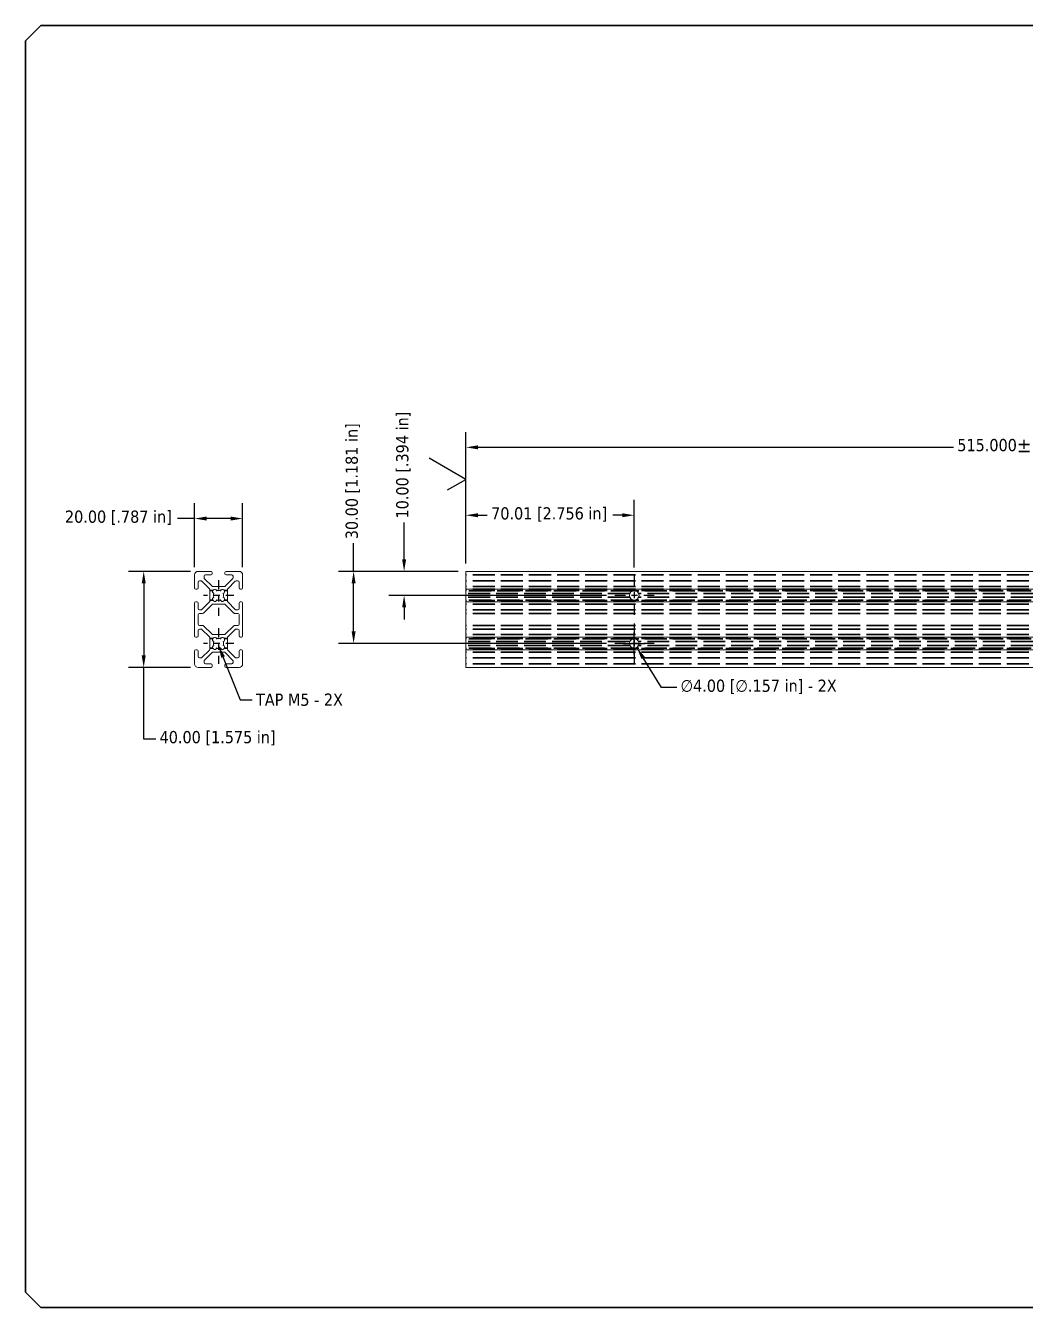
# Model space of a CAD drawing. Header units: inches. Extents: x 1 to 33.8, y 0.5 to 21.5.
# Drawn here: x 1 to 17.38, y 0.5 to 21.5 of the extents above; entities that cross this region are included whole.
import ezdxf

# ---------------------------------------------------------------- set-up
doc = ezdxf.new("R2010")
doc.units = ezdxf.units.IN
doc.header["$LTSCALE"] = 2
doc.header["$MEASUREMENT"] = 0
doc.linetypes.add('CHAIN', pattern=[0.7087, 0.4724, -0.0591, 0.1181, -0.0591])
doc.linetypes.add('DASHED', pattern=[0.2067, 0.1654, -0.0413])
doc.layers.get('0').update_dxf_attribs({"lineweight": 25})
for name, color, linetype, lineweight in [('Border (ANSI)', 7, 'Continuous', 50), ('Center Mark (ANSI)', 7, 'Continuous', 25), ('Dimension (ANSI)', 7, 'Continuous', 25), ('Symbol (ANSI)', 7, 'Continuous', 25), ('TITLE', 7, 'Continuous', 35), ('Visible (ANSI)', 7, 'Continuous', 18)]:
    doc.layers.add(name, color=color, linetype=linetype, lineweight=lineweight)
doc.layers.add('Hidden (ANSI)', color=9, linetype='DASHED', lineweight=35, true_color=0x808080)
doc.styles.add('Note Text (ANSI)', font='tahoma.ttf')
doc.dimstyles.new('Default (ANSI)$7', dxfattribs={"dimscale": 2, "dimtxt": 0.1, "dimasz": 0.098425, "dimexe": 0.125, "dimexo": 0.0625, "dimgap": 0.031496, "dimtad": 0, "dimtih": 1, "dimtoh": 1, "dimdec": 3, "dimrnd": 1e-08, "dimzin": 4, "dimdsep": 46, "dimtxsty": 'Note Text (ANSI)', "dimblk": 'CLOSED', "dimcen": 0.09, "dimdle": 0.393701, "dimclrd": 256, "dimclre": 256, "dimclrt": 256, "dimadec": 0, "dimazin": 1, "dimtfac": 1.2, "dimtofl": 0, "dimtmove": 0, "dimatfit": 3, "dimfxl": 0, "dimtolj": 1, "dimtzin": 4, "dimlwd": -1, "dimlwe": -1, "dimarcsym": 0})
doc.dimstyles.new('Default - mm [in] (ANSI)', dxfattribs={"dimscale": 2, "dimtxt": 0.1, "dimasz": 0.098425, "dimexe": 0.125, "dimexo": 0.063, "dimgap": 0.031496, "dimtad": 0, "dimtoh": 1, "dimlfac": 25.4, "dimrnd": 1e-08, "dimzin": 4, "dimdsep": 46, "dimtxsty": 'Note Text (ANSI)', "dimcen": 0.09, "dimdle": 0.393701, "dimclrd": 256, "dimclre": 256, "dimclrt": 256, "dimadec": 1, "dimazin": 1, "dimtfac": 1.2, "dimtofl": 0, "dimtmove": 0, "dimatfit": 3, "dimfxl": 0, "dimtolj": 1, "dimtzin": 4, "dimlwd": -1, "dimlwe": -1, "dimarcsym": 0})

# ---------------------------------------------------------------- blocks, each defined once
blk = doc.blocks.new('Borders B-Size')
at = {"layer": 'Border (ANSI)', "lineweight": 25}
blk.add_line((16.875, 10.625), (16.75, 10.75), dxfattribs=at)
at = {"layer": 'TITLE'}
for p, q in [((0.5, 10.625), (0.625, 10.75)), ((0.625, 10.75), (16.75, 10.75)), ((0.5, 0.375), (0.5, 10.625)), ((16.875, 10.625), (16.875, 0.375)), ((0.625, 0.25), (0.5, 0.375)), ((16.875, 0.375), (16.75, 0.25)), ((16.75, 0.25), (0.625, 0.25))]:
    blk.add_line(p, q, dxfattribs=at)
blk = doc.blocks.new('*D15')
at = {"layer": 'Defpoints', "color": 0, "transparency": 16777216}
for p in [(10.968, 13.478), (8.212, 12.559), (10.968, 12.494)]:
    blk.add_point(p, dxfattribs=at)
at = {"layer": 'Dimension (ANSI)', "transparency": 16777216}
for p, q in [((8.212, 12.685), (8.212, 13.728)), ((10.968, 12.62), (10.968, 13.728)), ((8.409, 13.478), (8.562, 13.478)), ((10.771, 13.478), (10.619, 13.478))]:
    blk.add_line(p, q, dxfattribs=at)
for points in [[(8.409, 13.511), (8.409, 13.445), (8.212, 13.478)], [(10.771, 13.511), (10.771, 13.445), (10.968, 13.478)]]:
    blk.add_solid(points, dxfattribs=at)
at = {"layer": 'Dimension (ANSI)', "transparency": 16777216, "insert": (8.625, 13.609), "char_height": 0.2, "attachment_point": 1, "style": 'Note Text (ANSI)'}
blk.add_mtext('\\A1;70.01 [2.756 in]', dxfattribs=at)
blk = doc.blocks.new('*D16')
at = {"layer": 'Defpoints', "color": 0, "transparency": 16777216}
for p in [(8.212, 14.591), (8.212, 12.559), (28.488, 12.559)]:
    blk.add_point(p, dxfattribs=at)
at = {"layer": 'Dimension (ANSI)', "transparency": 16777216}
for p, q in [((8.212, 12.685), (8.212, 14.841)), ((28.488, 12.685), (28.488, 14.841)), ((8.409, 14.591), (16.197, 14.591)), ((28.291, 14.591), (20.503, 14.591))]:
    blk.add_line(p, q, dxfattribs=at)
for points in [[(8.409, 14.624), (8.409, 14.558), (8.212, 14.591)], [(28.291, 14.624), (28.291, 14.558), (28.488, 14.591)]]:
    blk.add_solid(points, dxfattribs=at)
at = {"layer": 'Dimension (ANSI)', "transparency": 16777216, "insert": (16.26, 14.748), "char_height": 0.2, "attachment_point": 1, "style": 'Note Text (ANSI)'}
blk.add_mtext('\\A1;515.000{\\H0.24;±.200} {\\o\\l\\H0.24;[}20.276 in{\\H0.24;±.0 in}{\\o\\l\\H0.24;]}', dxfattribs=at)
blk = doc.blocks.new('*D17')
at = {"layer": 'Defpoints', "color": 0, "transparency": 16777216}
for p in [(8.212, 12.559), (7.199, 12.165), (10.64, 12.165)]:
    blk.add_point(p, dxfattribs=at)
at = {"layer": 'Dimension (ANSI)', "transparency": 16777216}
for p, q in [((7.199, 12.756), (7.199, 13.362)), ((8.086, 12.559), (6.949, 12.559)), ((10.514, 12.165), (6.949, 12.165)), ((7.199, 11.968), (7.199, 11.772))]:
    blk.add_line(p, q, dxfattribs=at)
for points in [[(7.167, 12.756), (7.232, 12.756), (7.199, 12.559)], [(7.167, 11.968), (7.232, 11.968), (7.199, 12.165)]]:
    blk.add_solid(points, dxfattribs=at)
at = {"layer": 'Dimension (ANSI)', "transparency": 16777216, "insert": (7.069, 13.425), "char_height": 0.2, "attachment_point": 1, "rotation": 90, "style": 'Note Text (ANSI)'}
blk.add_mtext('\\A1;10.00 [.394 in]', dxfattribs=at)
blk = doc.blocks.new('*D18')
at = {"layer": 'Defpoints', "color": 0, "transparency": 16777216}
for p in [(8.212, 12.559), (6.372, 11.378), (10.64, 11.378)]:
    blk.add_point(p, dxfattribs=at)
at = {"layer": 'Dimension (ANSI)', "transparency": 16777216}
for p, q in [((6.372, 12.559), (6.372, 13.022)), ((8.086, 12.559), (6.122, 12.559)), ((6.372, 11.575), (6.372, 12.362)), ((10.514, 11.378), (6.122, 11.378))]:
    blk.add_line(p, q, dxfattribs=at)
for points in [[(6.339, 12.362), (6.405, 12.362), (6.372, 12.559)], [(6.339, 11.575), (6.405, 11.575), (6.372, 11.378)]]:
    blk.add_solid(points, dxfattribs=at)
at = {"layer": 'Dimension (ANSI)', "transparency": 16777216, "insert": (6.241, 13.085), "char_height": 0.2, "attachment_point": 1, "rotation": 90, "style": 'Note Text (ANSI)'}
blk.add_mtext('\\A1;30.00 [1.181 in]', dxfattribs=at)
blk = doc.blocks.new('*D19')
at = {"layer": 'Defpoints', "color": 0, "transparency": 16777216}
for p in [(3.767, 13.424), (3.767, 12.5), (4.554, 12.5)]:
    blk.add_point(p, dxfattribs=at)
at = {"layer": 'Dimension (ANSI)', "transparency": 16777216}
for p, q in [((3.767, 12.626), (3.767, 13.674)), ((4.554, 12.626), (4.554, 13.674)), ((3.767, 13.424), (3.486, 13.424)), ((4.357, 13.424), (3.964, 13.424))]:
    blk.add_line(p, q, dxfattribs=at)
for points in [[(3.964, 13.457), (3.964, 13.391), (3.767, 13.424)], [(4.357, 13.457), (4.357, 13.391), (4.554, 13.424)]]:
    blk.add_solid(points, dxfattribs=at)
at = {"layer": 'Dimension (ANSI)', "transparency": 16777216, "insert": (1.644, 13.555), "char_height": 0.2, "attachment_point": 1, "style": 'Note Text (ANSI)'}
blk.add_mtext('\\A1;20.00 [.787 in]', dxfattribs=at)
blk = doc.blocks.new('*D20')
at = {"layer": 'Defpoints', "color": 0, "transparency": 16777216}
for p in [(3.826, 12.559), (2.934, 10.984), (3.826, 10.984)]:
    blk.add_point(p, dxfattribs=at)
at = {"layer": 'Dimension (ANSI)', "transparency": 16777216}
for p, q in [((3.7, 12.559), (2.684, 12.559)), ((2.934, 12.362), (2.934, 11.181)), ((3.7, 10.984), (2.684, 10.984)), ((2.934, 9.812), (2.934, 10.984)), ((3.131, 9.812), (2.934, 9.812))]:
    blk.add_line(p, q, dxfattribs=at)
for points in [[(2.901, 12.362), (2.967, 12.362), (2.934, 12.559)], [(2.901, 11.181), (2.967, 11.181), (2.934, 10.984)]]:
    blk.add_solid(points, dxfattribs=at)
at = {"layer": 'Dimension (ANSI)', "transparency": 16777216, "insert": (3.194, 9.943), "char_height": 0.2, "attachment_point": 1, "style": 'Note Text (ANSI)'}
blk.add_mtext('\\A1;40.00 [1.575 in]', dxfattribs=at)
blk = doc.blocks.new('*D21')
at = {"layer": 'Defpoints', "color": 0, "transparency": 16777216}
for p in [(10.927, 11.445), (11.01, 11.311)]:
    blk.add_point(p, dxfattribs=at)
at = {"layer": 'Dimension (ANSI)', "transparency": 16777216}
for p, q in [((10.968, 11.198), (10.968, 11.558)), ((10.788, 11.378), (11.148, 11.378)), ((11.416, 10.654), (11.113, 11.144)), ((11.664, 10.654), (11.416, 10.654))]:
    blk.add_line(p, q, dxfattribs=at)
blk.add_solid([(11.141, 11.161), (11.085, 11.126), (11.01, 11.311)], dxfattribs=at)
at = {"layer": 'Dimension (ANSI)', "transparency": 16777216, "insert": (11.727, 10.785), "char_height": 0.2, "attachment_point": 1, "style": 'Note Text (ANSI)'}
blk.add_mtext('\\A1;\\fTahoma|b0|i0;\\H0.2000;∅4.00 [∅.157 in] - 2X', dxfattribs=at)
blk = doc.blocks.new('Surface Texture Identifier11')
at = {"layer": 'Symbol (ANSI)'}
for p, q in [((4.106, 7.033), (3.806, 7.206)), ((3.956, 6.947), (4.106, 7.033))]:
    blk.add_line(p, q, dxfattribs=at)
blk = doc.blocks.new('_Closed')
at = {"color": 0, "linetype": 'ByBlock', "lineweight": -2}
for p, q in [((-1, 0.17), (0, 0)), ((-1, 0.17), (-1, -0.17)), ((0, 0), (-1, -0.17)), ((0, 0), (-1, 0))]:
    blk.add_line(p, q, dxfattribs=at)

msp = doc.modelspace()

# ---------------------------------------------------------------- linework, layer by layer
at = {"layer": 'Center Mark (ANSI)', "linetype": 'CHAIN', "ltscale": 0.161697}
for p, q in [((4.1606, 12.415321), (4.1606, 11.832821)), ((4.1606, 11.62792), (4.1606, 11.04542))]:
    msp.add_line(p, q, dxfattribs=at)
at = {"layer": 'Center Mark (ANSI)', "linetype": 'CHAIN', "ltscale": 0.182523}
for p, q in [((10.968279, 12.494062), (10.968279, 11.836581)), ((11.29702, 12.165321), (10.639539, 12.165321)), ((10.968279, 11.70666), (10.968279, 11.04918)), ((11.29702, 11.37792), (10.639539, 11.37792))]:
    msp.add_line(p, q, dxfattribs=at)
at = {"layer": 'Center Mark (ANSI)', "linetype": 'CHAIN', "ltscale": 0.138781}
for p, q in [((4.4106, 12.165321), (3.9106, 12.165321)), ((4.4106, 11.37792), (3.9106, 11.37792))]:
    msp.add_line(p, q, dxfattribs=at)
at = {"layer": 'Hidden (ANSI)', "ltscale": 1.08991}
for p, q in [((28.487571, 12.499967), (8.21198, 12.499967)), ((28.487571, 12.401345), (8.21198, 12.401345)), ((28.487571, 12.309219), (8.21198, 12.309219)), ((28.487571, 12.265125), (8.21198, 12.265125)), ((28.487571, 12.247821), (8.21198, 12.247821)), ((28.487571, 12.082821), (8.21198, 12.082821)), ((28.487571, 12.065518), (8.21198, 12.065518)), ((28.487571, 12.021424), (8.21198, 12.021424)), ((28.487571, 11.929298), (8.21198, 11.929298)), ((28.487571, 11.870243), (8.21198, 11.870243)), ((28.487571, 11.672999), (8.21198, 11.672999)), ((28.487571, 11.613944), (8.21198, 11.613944)), ((28.487571, 11.521818), (8.21198, 11.521818)), ((28.487571, 11.477724), (8.21198, 11.477724)), ((28.487571, 11.46042), (8.21198, 11.46042)), ((28.487571, 11.29542), (8.21198, 11.29542)), ((28.487571, 11.278116), (8.21198, 11.278116)), ((28.487571, 11.234022), (8.21198, 11.234022)), ((28.487571, 11.141896), (8.21198, 11.141896)), ((28.487571, 11.043274), (8.21198, 11.043274))]:
    msp.add_line(p, q, dxfattribs=at)
at = {"layer": 'Hidden (ANSI)', "ltscale": 0.046726}
for p, q in [((4.016702, 12.244062), (4.065871, 12.244062)), ((4.255329, 12.244062), (4.304497, 12.244062)), ((4.016702, 12.086581), (4.065871, 12.086581)), ((4.255329, 12.086581), (4.304497, 12.086581)), ((4.016702, 11.45666), (4.065871, 11.45666)), ((4.255329, 11.45666), (4.304497, 11.45666)), ((4.016702, 11.29918), (4.065871, 11.29918)), ((4.255329, 11.29918), (4.304497, 11.29918))]:
    msp.add_line(p, q, dxfattribs=at)
at = {"layer": 'Hidden (ANSI)', "ltscale": 0.007303}
for p, q in [((4.128204, 12.244062), (4.135978, 12.244062)), ((4.185222, 12.244062), (4.192995, 12.244062)), ((4.128204, 12.086581), (4.135978, 12.086581)), ((4.185222, 12.086581), (4.192995, 12.086581)), ((4.128204, 11.45666), (4.135978, 11.45666)), ((4.185222, 11.45666), (4.192995, 11.45666)), ((4.128204, 11.29918), (4.135978, 11.29918)), ((4.185222, 11.29918), (4.192995, 11.29918))]:
    msp.add_line(p, q, dxfattribs=at)
at = {"layer": 'Hidden (ANSI)', "ltscale": 1.103212}
for p, q in [((10.948388, 12.241508), (8.21198, 12.241508)), ((10.948388, 12.089135), (8.21198, 12.089135)), ((10.948388, 11.454106), (8.21198, 11.454106)), ((10.948388, 11.301734), (8.21198, 11.301734))]:
    msp.add_line(p, q, dxfattribs=at)
at = {"layer": 'Hidden (ANSI)', "ltscale": 1.082165}
for p, q in [((10.896181, 12.196974), (8.21198, 12.196974)), ((10.896181, 12.133669), (8.21198, 12.133669)), ((10.896181, 11.409573), (8.21198, 11.409573)), ((10.896181, 11.346267), (8.21198, 11.346267))]:
    msp.add_line(p, q, dxfattribs=at)
at = {"layer": 'Hidden (ANSI)', "ltscale": 1.085396}
for p, q in [((28.487571, 12.241508), (10.98817, 12.241508)), ((28.487571, 12.089135), (10.98817, 12.089135)), ((28.487571, 11.454106), (10.98817, 11.454106)), ((28.487571, 11.301734), (10.98817, 11.301734))]:
    msp.add_line(p, q, dxfattribs=at)
at = {"layer": 'Hidden (ANSI)', "ltscale": 1.082157}
for p, q in [((28.487571, 12.196974), (11.040377, 12.196974)), ((28.487571, 12.133669), (11.040377, 12.133669)), ((28.487571, 11.409573), (11.040377, 11.409573)), ((28.487571, 11.346267), (11.040377, 11.346267))]:
    msp.add_line(p, q, dxfattribs=at)
at = {"layer": 'Visible (ANSI)'}
for p, q in [((3.766899, 12.288865), (3.766899, 12.499967)), ((3.825954, 12.559022), (4.037056, 12.559022)), ((3.874534, 12.401345), (3.845954, 12.401345)), ((4.010844, 12.273319), (3.888676, 12.395487)), ((3.924576, 12.479967), (3.924576, 12.451388)), ((3.930434, 12.437245), (4.052603, 12.315077)), ((4.037056, 12.499967), (3.944576, 12.499967)), ((4.057056, 12.539022), (4.057056, 12.519967)), ((4.264143, 12.519967), (4.264143, 12.539022)), ((4.268597, 12.315077), (4.390766, 12.437245)), ((4.284143, 12.559022), (4.495245, 12.559022)), ((4.376623, 12.499967), (4.284143, 12.499967)), ((4.432524, 12.395487), (4.310355, 12.273319)), ((4.396623, 12.451388), (4.396623, 12.479967)), ((4.475245, 12.401345), (4.446666, 12.401345)), ((4.554301, 12.499967), (4.554301, 12.288865)), ((28.487571, 12.559022), (8.21198, 12.559022)), ((8.21198, 12.499967), (8.21198, 12.559022)), ((8.21198, 12.499967), (8.21198, 12.288865)), ((3.805954, 12.268865), (3.786899, 12.268865)), ((3.825954, 12.381345), (3.825954, 12.288865)), ((4.016702, 12.071466), (4.016702, 12.259177)), ((4.066745, 12.309219), (4.254455, 12.309219)), ((4.069871, 12.248979), (4.076942, 12.25605)), ((4.244257, 12.25605), (4.251328, 12.248979)), ((4.304497, 12.259177), (4.304497, 12.071466)), ((4.495245, 12.288865), (4.495245, 12.381345)), ((4.534301, 12.268865), (4.515245, 12.268865)), ((8.21198, 12.268865), (8.21198, 12.288865)), ((8.21198, 12.268865), (8.21198, 12.259177)), ((28.487571, 12.268865), (8.21198, 12.268865)), ((8.21198, 12.259177), (8.21198, 12.071466)), ((3.766899, 11.501463), (3.766899, 12.041778)), ((3.786899, 12.061778), (3.805954, 12.061778)), ((3.825954, 12.041778), (3.825954, 11.949298)), ((3.888676, 11.935156), (4.010844, 12.057324)), ((3.913137, 11.876101), (4.052603, 12.015566)), ((4.066745, 12.021424), (4.254455, 12.021424)), ((4.076942, 12.074593), (4.069871, 12.081664)), ((4.251328, 12.081664), (4.244257, 12.074593)), ((4.268597, 12.015566), (4.408062, 11.876101)), ((4.310355, 12.057324), (4.432524, 11.935156)), ((4.495245, 11.949298), (4.495245, 12.041778)), ((4.515245, 12.061778), (4.534301, 12.061778)), ((4.554301, 12.041778), (4.554301, 11.501463)), ((8.21198, 12.071466), (8.21198, 12.061778)), ((8.21198, 12.041778), (8.21198, 12.061778)), ((28.487571, 12.061778), (8.21198, 12.061778)), ((8.21198, 12.041778), (8.21198, 11.501463)), ((3.825954, 11.692999), (3.825954, 11.850243)), ((3.845954, 11.929298), (3.874534, 11.929298)), ((3.845954, 11.870243), (3.898995, 11.870243)), ((4.422204, 11.870243), (4.475245, 11.870243)), ((4.446666, 11.929298), (4.475245, 11.929298)), ((4.495245, 11.850243), (4.495245, 11.692999)), ((3.825954, 11.593944), (3.825954, 11.501463)), ((3.898995, 11.672999), (3.845954, 11.672999)), ((3.874534, 11.613944), (3.845954, 11.613944)), ((4.010844, 11.485917), (3.888676, 11.608086)), ((4.052603, 11.527675), (3.913137, 11.667141)), ((4.408062, 11.667141), (4.268597, 11.527675)), ((4.432524, 11.608086), (4.310355, 11.485917)), ((4.475245, 11.672999), (4.422204, 11.672999)), ((4.475245, 11.613944), (4.446666, 11.613944)), ((4.495245, 11.501463), (4.495245, 11.593944)), ((3.805954, 11.481463), (3.786899, 11.481463)), ((4.016702, 11.284065), (4.016702, 11.471775)), ((4.254455, 11.521818), (4.066745, 11.521818)), ((4.069871, 11.461577), (4.076942, 11.468648)), ((4.244257, 11.468648), (4.251328, 11.461577)), ((4.304497, 11.471775), (4.304497, 11.284065)), ((4.534301, 11.481463), (4.515245, 11.481463)), ((8.21198, 11.481463), (8.21198, 11.501463)), ((8.21198, 11.481463), (8.21198, 11.471775)), ((28.487571, 11.481463), (8.21198, 11.481463)), ((8.21198, 11.471775), (8.21198, 11.284065)), ((3.766899, 11.043274), (3.766899, 11.254377)), ((3.786899, 11.274377), (3.805954, 11.274377)), ((3.825954, 11.254377), (3.825954, 11.161896)), ((3.845954, 11.141896), (3.874534, 11.141896)), ((3.888676, 11.147754), (4.010844, 11.269923)), ((4.052603, 11.228164), (3.930434, 11.105996)), ((4.254455, 11.234022), (4.066745, 11.234022)), ((4.076942, 11.287191), (4.069871, 11.294262)), ((4.251328, 11.294262), (4.244257, 11.287191)), ((4.390766, 11.105996), (4.268597, 11.228164)), ((4.310355, 11.269923), (4.432524, 11.147754)), ((4.446666, 11.141896), (4.475245, 11.141896)), ((4.495245, 11.161896), (4.495245, 11.254377)), ((4.515245, 11.274377), (4.534301, 11.274377)), ((4.554301, 11.254377), (4.554301, 11.043274)), ((8.21198, 11.284065), (8.21198, 11.274377)), ((8.21198, 11.254377), (8.21198, 11.274377)), ((28.487571, 11.274377), (8.21198, 11.274377)), ((8.21198, 11.254377), (8.21198, 11.043274)), ((4.037056, 10.984219), (3.825954, 10.984219)), ((3.924576, 11.091854), (3.924576, 11.063274)), ((3.944576, 11.043274), (4.037056, 11.043274)), ((4.057056, 11.023274), (4.057056, 11.004219)), ((4.264143, 11.004219), (4.264143, 11.023274)), ((4.284143, 11.043274), (4.376623, 11.043274)), ((4.495245, 10.984219), (4.284143, 10.984219)), ((4.396623, 11.063274), (4.396623, 11.091854)), ((8.21198, 10.984219), (8.21198, 11.043274)), ((28.487571, 10.984219), (8.21198, 10.984219))]:
    msp.add_line(p, q, dxfattribs=at)
for centre in [(10.968279, 12.165321), (10.968279, 11.37792)]:
    msp.add_circle(centre, 0.07874, dxfattribs=at)
for centre, radius, start, end in [((3.825954, 12.499967), 0.059055, 90, 180), ((3.845954, 12.381345), 0.02, 90, 180), ((3.874534, 12.381345), 0.02, 45, 90), ((3.944576, 12.479967), 0.02, 90, 180), ((3.944576, 12.451388), 0.02, 180, 225), ((4.037056, 12.539022), 0.02, 0, 90), ((4.037056, 12.519967), 0.02, 270, 0), ((4.284143, 12.539022), 0.02, 90, 180), ((4.284143, 12.519967), 0.02, 180, 270), ((4.376623, 12.479967), 0.02, 0, 90), ((4.376623, 12.451388), 0.02, 315, 0), ((4.446666, 12.381345), 0.02, 90, 135), ((4.475245, 12.381345), 0.02, 0, 90), ((4.495245, 12.499967), 0.059055, 0, 90), ((3.786899, 12.288865), 0.02, 180, 270), ((3.805954, 12.288865), 0.02, 270, 0), ((3.996702, 12.259177), 0.02, 0, 45), ((4.066745, 12.329219), 0.02, 225, 270), ((4.09178, 12.22707), 0.030984, 135, 256.2453695), ((4.098851, 12.234141), 0.030984, 13.7546305, 135), ((4.1606, 12.165321), 0.0825, 157.4389145, 202.5610855), ((4.1606, 12.165321), 0.0825, 67.4389145, 112.5610855), ((4.222348, 12.234141), 0.030984, 45, 166.2453695), ((4.229419, 12.22707), 0.030984, 283.7546305, 45), ((4.1606, 12.165321), 0.0825, 337.4389145, 22.5610855), ((4.254455, 12.329219), 0.02, 270, 315), ((4.324497, 12.259177), 0.02, 135, 180), ((4.515245, 12.288865), 0.02, 180, 270), ((4.534301, 12.288865), 0.02, 270, 0), ((3.786899, 12.041778), 0.02, 90, 180), ((3.805954, 12.041778), 0.02, 0, 90), ((3.996702, 12.071466), 0.02, 315, 0), ((4.066745, 12.001424), 0.02, 90, 135), ((4.09178, 12.103573), 0.030984, 103.7546305, 225), ((4.098851, 12.096502), 0.030984, 225, 346.2453695), ((4.1606, 12.165321), 0.0825, 247.4389145, 292.5610855), ((4.222348, 12.096502), 0.030984, 193.7546305, 315), ((4.229419, 12.103573), 0.030984, 315, 76.2453695), ((4.254455, 12.001424), 0.02, 45, 90), ((4.324497, 12.071466), 0.02, 180, 225), ((4.515245, 12.041778), 0.02, 90, 180), ((4.534301, 12.041778), 0.02, 0, 90), ((3.845954, 11.949298), 0.02, 180, 270), ((3.845954, 11.850243), 0.02, 90, 180), ((3.874534, 11.949298), 0.02, 270, 315), ((3.898995, 11.890243), 0.02, 270, 315), ((4.422204, 11.890243), 0.02, 225, 270), ((4.446666, 11.949298), 0.02, 225, 270), ((4.475245, 11.949298), 0.02, 270, 0), ((4.475245, 11.850243), 0.02, 0, 90), ((3.845954, 11.692999), 0.02, 180, 270), ((3.845954, 11.593944), 0.02, 90, 180), ((3.874534, 11.593944), 0.02, 45, 90), ((3.898995, 11.652999), 0.02, 45, 90), ((4.422204, 11.652999), 0.02, 90, 135), ((4.446666, 11.593944), 0.02, 90, 135), ((4.475245, 11.692999), 0.02, 270, 0), ((4.475245, 11.593944), 0.02, 0, 90), ((3.786899, 11.501463), 0.02, 180, 270), ((3.805954, 11.501463), 0.02, 270, 0), ((3.996702, 11.471775), 0.02, 0, 45), ((4.066745, 11.541818), 0.02, 225, 270), ((4.09178, 11.439668), 0.030984, 135, 256.2453695), ((4.09178, 11.316172), 0.030984, 103.7546305, 225), ((4.098851, 11.446739), 0.030984, 13.7546305, 135), ((4.1606, 11.37792), 0.0825, 157.4389145, 202.5610855), ((4.1606, 11.37792), 0.0825, 67.4389145, 112.5610855), ((4.222348, 11.446739), 0.030984, 45, 166.2453695), ((4.229419, 11.439668), 0.030984, 283.7546305, 45), ((4.1606, 11.37792), 0.0825, 337.4389145, 22.5610855), ((4.229419, 11.316172), 0.030984, 315, 76.2453695), ((4.254455, 11.541818), 0.02, 270, 315), ((4.324497, 11.471775), 0.02, 135, 180), ((4.515245, 11.501463), 0.02, 180, 270), ((4.534301, 11.501463), 0.02, 270, 0), ((3.786899, 11.254377), 0.02, 90, 180), ((3.805954, 11.254377), 0.02, 0, 90), ((3.845954, 11.161896), 0.02, 180, 270), ((3.874534, 11.161896), 0.02, 270, 315), ((3.996702, 11.284065), 0.02, 315, 0), ((4.066745, 11.214022), 0.02, 90, 135), ((4.098851, 11.3091), 0.030984, 225, 346.2453695), ((4.1606, 11.37792), 0.0825, 247.4389145, 292.5610855), ((4.222348, 11.3091), 0.030984, 193.7546305, 315), ((4.254455, 11.214022), 0.02, 45, 90), ((4.324497, 11.284065), 0.02, 180, 225), ((4.446666, 11.161896), 0.02, 225, 270), ((4.475245, 11.161896), 0.02, 270, 0), ((4.515245, 11.254377), 0.02, 90, 180), ((4.534301, 11.254377), 0.02, 0, 90), ((3.825954, 11.043274), 0.059055, 180, 270), ((3.944576, 11.091854), 0.02, 135, 180), ((3.944576, 11.063274), 0.02, 180, 270), ((4.037056, 11.023274), 0.02, 0, 90), ((4.037056, 11.004219), 0.02, 270, 0), ((4.284143, 11.023274), 0.02, 90, 180), ((4.284143, 11.004219), 0.02, 180, 270), ((4.376623, 11.063274), 0.02, 270, 0), ((4.376623, 11.091854), 0.02, 0, 45), ((4.495245, 11.043274), 0.059055, 270, 0)]:
    msp.add_arc(centre, radius, start, end, dxfattribs=at)

# ---------------------------------------------------------------- block references
at = {"xscale": 2, "yscale": 2, "zscale": 2}
msp.add_blockref('Borders B-Size', (0, 0), dxfattribs=at)
at = {"layer": 'Symbol (ANSI)', "xscale": 2, "yscale": 2, "zscale": 2}
msp.add_blockref('Surface Texture Identifier11', (0, 0), dxfattribs=at)

# ---------------------------------------------------------------- texts
at = {"layer": 'Symbol (ANSI)', "insert": (4.773494, 10.55644), "char_height": 0.20000001, "width": 1.5066451, "attachment_point": 1, "style": 'Note Text (ANSI)'}
msp.add_mtext('\\fTahoma|b0|i0;TAP M5 - 2X', dxfattribs=at)

# ---------------------------------------------------------------- dimensions: what is measured, and where the dimension line sits
at = {"layer": 'Dimension (ANSI)'}
for base, p1, p2, angle, override, picture, middle in [((7.199378, 12.165321), (8.21198, 12.559022), (10.639539, 12.165321), 90, {"dimgap": 0.031496, "dimtoh": 0, "dimdec": 2, "dimlfac": 25.4, "dimtol": 0, "dimlim": 0, "dimtp": 0, "dimtm": 0, "dimtdec": 2, "dimatfit": 1}, '*D17', (7.199378, 14.306762)), ((6.37218, 11.37792), (8.21198, 12.559022), (10.639539, 11.37792), 90, {"dimgap": 0.031496, "dimtoh": 0, "dimdec": 2, "dimlfac": 25.4, "dimtol": 0, "dimlim": 0, "dimtp": 0, "dimtm": 0, "dimtdec": 2, "dimatfit": 2}, '*D18', (6.37218, 14.050863)), ((8.21198, 14.591183), (28.487571, 12.559022), (8.21198, 12.559022), 180, {"dimgap": 0.031496, "dimtoh": 0, "dimdec": 3, "dimlfac": 25.4, "dimtol": 1, "dimlim": 0, "dimtp": 0.2, "dimtm": 0.2, "dimtdec": 3, "dimatfit": 1}, '*D16', (18.349775, 14.591183)), ((3.766899, 13.42413), (4.554301, 12.499967), (3.766899, 12.499967), 180, {"dimgap": 0.031496, "dimtoh": 0, "dimdec": 2, "dimlfac": 25.4, "dimtol": 0, "dimlim": 0, "dimtp": 0, "dimtm": 0, "dimtdec": 2, "dimatfit": 2}, '*D19', (2.533576, 13.42413)), ((10.968279, 13.478146), (8.21198, 12.559022), (10.968279, 12.494062), 180, {"dimgap": 0.031496, "dimtoh": 0, "dimdec": 2, "dimlfac": 25.4, "dimtol": 0, "dimlim": 0, "dimtp": 0, "dimtm": 0, "dimtdec": 2, "dimatfit": 1}, '*D15', (9.59013, 13.478146)), ((2.934214, 10.984219), (3.825954, 12.559022), (3.825954, 10.984219), 90, {"dimgap": 0.031496, "dimtih": 1, "dimtoh": 1, "dimdec": 2, "dimlfac": 25.4, "dimtol": 0, "dimlim": 0, "dimtp": 0, "dimtm": 0, "dimtdec": 2, "dimtmove": 1, "dimatfit": 2}, '*D20', (2.968418, 9.811877))]:
    dim = msp.add_linear_dim(base=base, p1=p1, p2=p2, angle=angle, dimstyle='Default - mm [in] (ANSI)', override=override, dxfattribs=at)
    dim.commit()
    dim.dimension.update_dxf_attribs({"geometry": picture, "text_midpoint": middle, "dimtype": 160})
dim = msp.add_diameter_dim_2p(p1=(10.926873, 11.444894), p2=(11.009686, 11.310946), text='\\fTahoma|b0|i0;\\H0.2000;<> - 2X', dimstyle='Default - mm [in] (ANSI)', override={"dimgap": 0.031496, "dimtih": 1, "dimdec": 2, "dimlfac": 25.4, "dimtol": 0, "dimlim": 0, "dimtp": 0, "dimtm": 0, "dimtdec": 2}, dxfattribs=at)
dim.commit()
dim.dimension.update_dxf_attribs({"geometry": '*D21', "text_midpoint": (13.06261, 10.654252), "dimtype": 163})

# ---------------------------------------------------------------- leaders
at = {"layer": 'Symbol (ANSI)', "annotation_type": 0, "has_hookline": 1, "hookline_direction": 0, "text_width": 1.505977}
msp.add_leader([(4.1606, 11.33667), (4.513652, 10.45644), (4.710502, 10.45644)], dimstyle='Default (ANSI)$7', override={"dimtad": 0}, dxfattribs=at)

doc.saveas('drawing.dxf')
